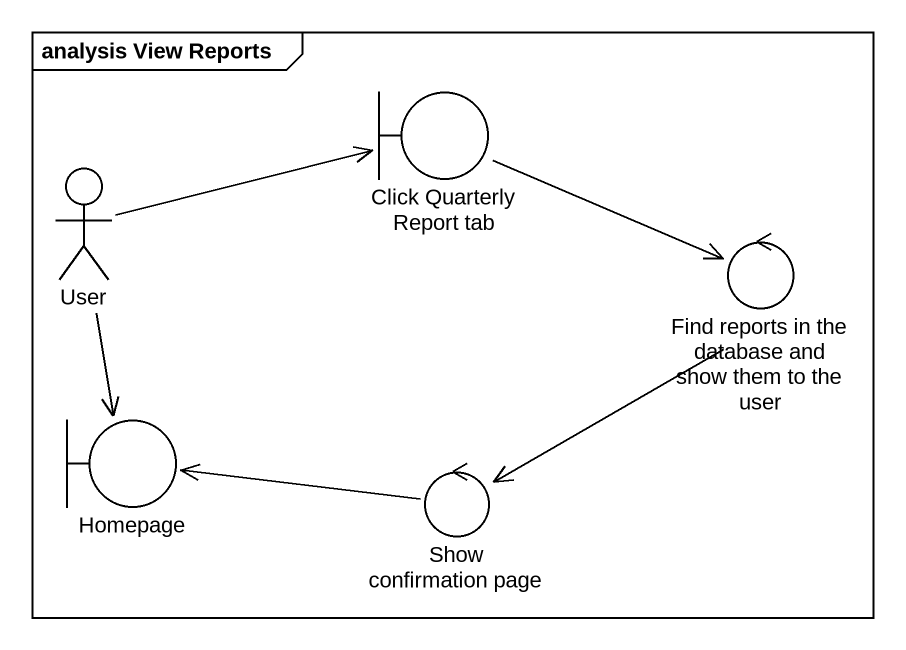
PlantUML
@startuml
mainframe analysis View Reports
boundary "Click Quarterly Report tab" as Click_Quarterly_Report_tab
actor User
control "Find reports in the database and show them to the user" as Find_reports_in_the
boundary Homepage
control "Show confirmation page" as Show_confirmation_page
Click_Quarterly_Report_tab -right-> Find_reports_in_the
User -right-> Click_Quarterly_Report_tab
User --> Homepage
Find_reports_in_the --> Show_confirmation_page
Show_confirmation_page -left-> Homepage
@enduml
